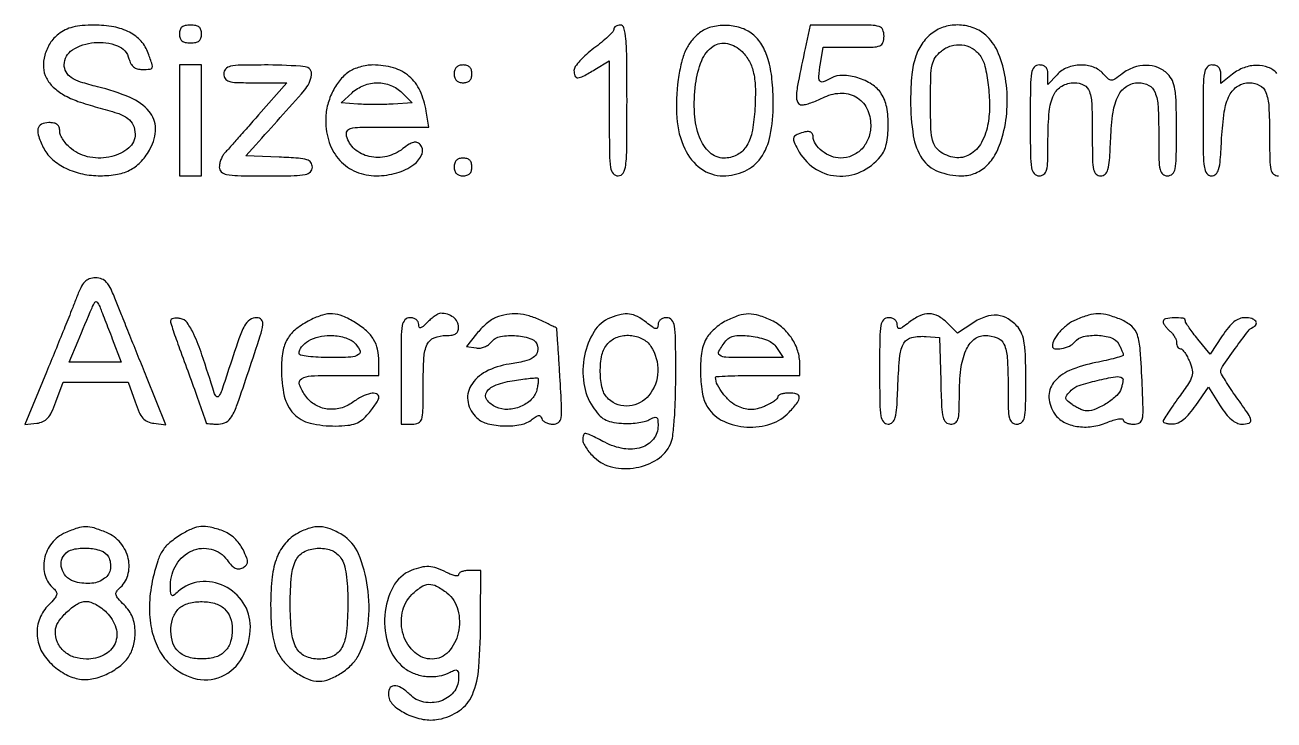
# Model space of a CAD drawing. Extents: x 23 to 201, y 13 to 268.
# Drawn here: x 23.02 to 46.87, y 99.09 to 112.35 of the extents above; entities that cross this region are included whole.
import ezdxf

# ---------------------------------------------------------------- set-up
doc = ezdxf.new("R2010")
doc.units = 0
doc.header["$MEASUREMENT"] = 0

msp = doc.modelspace()

# ---------------------------------------------------------------- linework, layer by layer
for points in [[(23.663605, 112.178569, 0.084157), (23.503601, 112.00205, 0.074866), (23.402734, 111.775566, 0.078632), (23.376144, 111.540409, 0.11223), (23.431544, 111.338562, 0.081112), (23.564728, 111.16455, 0.059216), (23.760721, 111.019425, 0.045187), (24.035123, 110.893991, 0.020913), (24.410483, 110.779264, -0.016027), (24.786724, 110.668276, -0.074896), (24.987755, 110.566559, -0.134208), (25.089721, 110.442012, -0.105191), (25.1262, 110.270538, -0.218667), (25.004034, 110.004553, -0.120529), (24.6785, 109.839283, -0.101618), (24.26431, 109.827957, -0.12345), (23.910909, 109.98614, -0.040774), (23.825619, 110.065281, -0.03972), (23.75348, 110.157873, -0.042533), (23.703681, 110.24958, -0.103479), (23.688, 110.32454, 0.082345), (23.67554, 110.399687, 0.147397), (23.639417, 110.450144, 0.119776), (23.575202, 110.478695, 0.045019), (23.4765, 110.4876, 0.112593), (23.336777, 110.455732, 0.241433), (23.2718, 110.369996, 0.132958), (23.285246, 110.22042, 0.030818), (23.388173, 109.987207, 0.09776), (23.551979, 109.781359, 0.064517), (23.806559, 109.616421, 0.058822), (24.121174, 109.509176, 0.053652), (24.462186, 109.473647, 0.044601), (24.790636, 109.504127, 0.078944), (25.046608, 109.594454, 0.085134), (25.249147, 109.753818, 0.060052), (25.416452, 109.991007, 0.123096), (25.5145, 110.37596, 0.179822), (25.395288, 110.701129, 0.117114), (25.03286, 110.965596, 0.039408), (24.4071, 111.171887, -0.017055), (24.085909, 111.262087, -0.069273), (23.903153, 111.349516, -0.123445), (23.807306, 111.454357, -0.124378), (23.7726, 111.591716, -0.258522), (23.929925, 111.875658, -0.11758), (24.345389, 112.015545, -0.114401), (24.787163, 111.954586, -0.244706), (25.009397, 111.704191, 0.059191), (25.04434, 111.612513, 0.104341), (25.095731, 111.550286, 0.106032), (25.167247, 111.51474, 0.06258), (25.262271, 111.5028, 0.016893), (25.41256, 111.507879, 0.294608), (25.449988, 111.535779, 0.169207), (25.451239, 111.592696, 0.005543), (25.377585, 111.811762, 0.099849), (25.241227, 112.042122, 0.089962), (25.021669, 112.211767, 0.074855), (24.7199, 112.314785, 0.044916), (24.342006, 112.3488, 0.020562), (24.114127, 112.339425, 0.040927), (23.936064, 112.309949, 0.050056), (23.790632, 112.25754, 0.055208)], [(25.9722, 112.1796, 0.07578), (25.984261, 112.100477, 0.149477), (26.019788, 112.04847, 0.124434), (26.083638, 112.019407, 0.044917), (26.1837, 112.0104, 0.044917), (26.283762, 112.019407, 0.124434), (26.347612, 112.04847, 0.149477), (26.383139, 112.100477, 0.07578), (26.3952, 112.1796, 0.07578), (26.383139, 112.258723, 0.149477), (26.347612, 112.31073, 0.124434), (26.283762, 112.339793, 0.044917), (26.1837, 112.3488, 0.044917), (26.083638, 112.339793, 0.124434), (26.019788, 112.31073, 0.149477), (25.984261, 112.258723, 0.07578)], [(34.263, 112.266881, -0.189735), (34.245144, 112.221521, -0.014899), (34.152139, 112.127472, -0.018621), (34.030176, 112.019648, -0.013116), (33.885599, 111.907331, 0.023119), (33.740871, 111.790181, 0.028612), (33.618091, 111.667764, 0.029159), (33.529383, 111.556111, 0.148781), (33.504899, 111.48165, 0.095358), (33.522355, 111.37864, 0.326816), (33.575824, 111.343528, 0.112883), (33.680721, 111.373182, 0.011802), (33.90345, 111.501873), (34.1784, 111.669513), (34.1784, 110.570957, 0.002686), (34.182092, 109.883606, 0.035534), (34.202808, 109.63087, 0.134859), (34.253973, 109.51658, 0.224085), (34.3476, 109.4724, 0.263491), (34.443076, 109.526468, 0.106183), (34.493162, 109.673325, 0.027391), (34.513339, 109.996567, 0.001893), (34.5168, 110.9106, 0.002648), (34.512582, 111.706952, 0.019356), (34.493784, 112.08795, 0.039586), (34.458845, 112.295041, 0.34379), (34.3899, 112.3488, 0.062701), (34.341379, 112.342691, 0.080865), (34.300277, 112.324736, 0.09815), (34.272771, 112.298123, 0.152726)], [(35.901452, 112.198869, 0.052996), (35.744726, 112.041728, 0.062457), (35.634362, 111.863098, 0.050157), (35.555684, 111.632227, 0.021031), (35.494837, 111.309162, 0.053218), (35.46716, 110.576735, 0.092144), (35.618768, 109.988719, 0.125415), (35.927099, 109.611792, 0.160262), (36.350818, 109.4724, 0.10701), (36.767653, 109.562645, 0.134598), (37.07015, 109.81435, 0.104871), (37.250483, 110.240612, 0.04807), (37.308128, 110.844433, 0.024306), (37.284546, 111.320562, 0.047542), (37.211724, 111.692974, 0.061192), (37.088969, 111.975142, 0.093193), (36.913577, 112.175752, 0.092322), (36.682976, 112.296508, 0.068968), (36.399095, 112.342481, 0.070328), (36.11945, 112.309446, 0.106099)], [(37.917529, 111.90465, 0.003187), (37.78442, 111.260921, 0.034524), (37.750424, 110.99783, 0.129563), (37.775151, 110.87471, 0.286175), (37.853286, 110.826, 0.061775), (37.924596, 110.834844, 0.019143), (38.028522, 110.865299, 0.01882), (38.143153, 110.908575, 0.01966), (38.252513, 110.959784, -0.10641), (38.584278, 111.049901, -0.143309), (38.885574, 110.978886, -0.148448), (39.093911, 110.759645, -0.116817), (39.1698, 110.439257, -0.086628), (39.126932, 110.193687, -0.100054), (39.00392, 109.990822, -0.104494), (38.816784, 109.857781, -0.102809), (38.590712, 109.8108, -0.095273), (38.413223, 109.84493, -0.071443), (38.240395, 109.944479, -0.076155), (38.113194, 110.080053, -0.151526), (38.07, 110.219311, 0.152088), (38.050551, 110.281772, 0.2026), (38.000966, 110.313364, 0.105084), (37.914145, 110.309724, 0.028784), (37.782912, 110.267852, 0.072984), (37.716447, 110.230489, 0.225598), (37.693759, 110.185735, 0.112801), (37.707567, 110.117338, 0.013346), (37.77551, 109.976887, 0.123062), (38.085809, 109.624621, 0.130395), (38.518767, 109.469303, 0.128174), (38.977582, 109.547989, 0.116818), (39.358269, 109.841852, 0.120239), (39.467338, 110.07263, 0.047721), (39.504955, 110.423512, 0.047642), (39.474858, 110.7819, 0.100598), (39.371962, 111.039878, 0.105972), (39.191607, 111.218154, 0.067194), (38.922495, 111.342964, 0.068749), (38.638145, 111.389666, 0.12995), (38.41363, 111.336399, -0.031441), (38.259683, 111.266068, -0.337842), (38.197935, 111.284221, -0.188766), (38.176413, 111.365087, -0.011964), (38.210577, 111.612992), (38.261339, 111.9258), (38.842469, 111.9258, 0.005783), (39.213934, 111.930097, 0.081658), (39.344337, 111.954647, 0.2277), (39.403502, 112.015179, 0.081736), (39.4236, 112.1373, 0.097289), (39.399511, 112.25993, 0.22668), (39.331886, 112.321311, 0.068726), (39.179662, 112.344936, 0.004184), (38.717962, 112.3488), (38.012325, 112.3488)], [(40.372541, 112.216764, 0.081018), (40.16582, 112.01523, 0.077384), (40.029895, 111.755384, 0.058029), (39.954489, 111.404303, 0.023915), (39.9312, 110.917671, 0.037712), (39.982799, 110.234524, 0.111842), (40.153266, 109.799589, 0.152229), (40.457262, 109.557575, 0.092821), (40.91212, 109.4724, 0.102467), (41.173163, 109.526464, 0.096869), (41.397244, 109.680286, 0.081796), (41.574557, 109.932446, 0.050781), (41.698281, 110.273345, 0.051431), (41.774675, 110.800549, 0.050853), (41.74235, 111.334309, 0.055058), (41.611689, 111.802571, 0.101163), (41.394389, 112.131538, 0.096468), (41.174564, 112.279698, 0.079543), (40.899611, 112.347557, 0.07928), (40.616351, 112.326267, 0.094723)], [(36.714248, 111.843352, -0.07484), (36.853002, 111.655425, -0.06979), (36.934405, 111.430498, -0.049933), (36.966924, 111.130862, -0.01798), (36.955063, 110.701714, -0.035957), (36.899409, 110.293424, -0.094325), (36.785965, 110.021663, -0.134292), (36.609421, 109.86674, -0.113807), (36.366838, 109.8108, -0.189862), (36.096355, 109.917349, -0.114156), (35.90094, 110.20735, -0.078912), (35.805631, 110.658653, -0.04376), (35.826406, 111.222438, -0.06497), (35.942859, 111.670908, -0.14518), (36.160123, 111.943931, -0.210337), (36.432709, 111.997956, -0.142562)], [(41.252681, 111.772141, -0.101087), (41.349052, 111.564635, -0.027947), (41.412807, 111.209058, -0.02878), (41.437791, 110.819175, -0.043482), (41.410465, 110.480292, -0.080934), (41.283745, 110.108982, -0.140157), (41.058707, 109.876394, -0.167694), (40.775441, 109.821594, -0.127097), (40.4811, 109.943976, -0.104484), (40.390995, 110.047604, -0.082312), (40.34083, 110.187972, -0.038811), (40.317389, 110.418345, -0.005955), (40.3119, 110.879191, -0.005542), (40.317346, 111.370569, -0.046609), (40.342827, 111.59055, -0.09968), (40.402663, 111.729293, -0.071062), (40.518051, 111.853711, -0.096083), (40.703438, 111.952493, -0.102501), (40.90797, 111.971716, -0.1042), (41.100669, 111.908235, -0.102516)], [(26.8182, 111.4182, 0.144025), (26.844864, 111.327553, 0.183046), (26.914464, 111.276105, 0.062264), (27.063428, 111.253577, 0.006433), (27.419112, 111.249), (28.020025, 111.249), (27.482562, 110.63577, -0.000651), (27.269007, 110.392747, -0.000836), (27.071916, 110.169801, -0.000639), (26.906132, 109.983381, -0.007236), (26.83935, 109.910627, 0.060101), (26.79884, 109.85588, 0.037505), (26.764664, 109.783661, 0.037242), (26.741338, 109.706222, 0.054586), (26.7336, 109.635557, 0.206604), (26.771769, 109.547127, 0.144544), (26.8699, 109.497435, 0.04171), (27.083091, 109.476415, 0.003726), (27.6219, 109.4724, 0.003671), (28.164177, 109.476381, 0.042443), (28.375627, 109.497494, 0.149179), (28.472424, 109.547952, 0.201173), (28.5102, 109.638041, 0.160653), (28.480935, 109.726773, 0.162075), (28.40472, 109.7803, 0.056606), (28.243606, 109.809256, 0.006472), (27.874454, 109.828391), (27.238709, 109.8531), (27.430467, 110.0646, 0.004058), (28.358206, 111.10469, 0.142949), (28.494255, 111.396493, 0.431751), (28.370831, 111.55459, 0.023203), (27.6642, 111.5874, 0.003852), (27.145296, 111.583402, 0.045528), (26.9451, 111.56202, 0.160003), (26.853915, 111.510449, 0.186821)], [(29.205341, 111.455364, 0.073491), (29.02852, 111.288067, 0.055397), (28.887203, 111.060478, 0.053558), (28.79517, 110.798617, 0.057804), (28.764, 110.5299, 0.081387), (28.833563, 110.105372, 0.104963), (29.034173, 109.766096, 0.110435), (29.346093, 109.549171, 0.09815), (29.734574, 109.473647, 0.069323), (30.120564, 109.528863, 0.086283), (30.446017, 109.68714, 0.14146), (30.603549, 109.888055, 0.300945), (30.565882, 110.073158, 0.12185), (30.506324, 110.109093, 0.13762), (30.439714, 110.110884, 0.082231), (30.355928, 110.074393, 0.022923), (30.239125, 109.990886, -0.109192), (29.932621, 109.843208, -0.113287), (29.596729, 109.841239, -0.12483), (29.317396, 109.982474, -0.150756), (29.163164, 110.231212, -0.178521), (29.172357, 110.325161, -0.228395), (29.239597, 110.378524, -0.05199), (29.416237, 110.399442, -0.003496), (29.925089, 110.403), (30.731939, 110.403), (30.682436, 110.708048, 0.066874), (30.56496, 111.095453, 0.107864), (30.359125, 111.370259, 0.109141), (30.059455, 111.532264, 0.069658), (29.665617, 111.5874, 0.040869), (29.547765, 111.577751, 0.029002), (29.418306, 111.548615, 0.029435), (29.29714, 111.505997, 0.053538)], [(31.2174, 111.4182, 0.072254), (31.228131, 111.344331, 0.124864), (31.2597, 111.2913, 0.124864), (31.312731, 111.259731, 0.072254), (31.3866, 111.249, 0.072254), (31.460469, 111.259731, 0.124864), (31.5135, 111.2913, 0.124864), (31.545069, 111.344331, 0.072254), (31.5558, 111.4182, 0.072254), (31.545069, 111.492069, 0.124864), (31.5135, 111.5451, 0.124864), (31.460469, 111.576669, 0.072254), (31.3866, 111.5874, 0.072254), (31.312731, 111.576669, 0.124864), (31.2597, 111.5451, 0.124864), (31.228131, 111.492069, 0.072254)], [(42.2154, 110.5299, 0.002827), (42.219131, 109.869941, 0.036854), (42.239934, 109.625738, 0.138781), (42.291194, 109.515268, 0.218517), (42.3846, 109.4724, 0.162077), (42.475973, 109.502818, 0.17449), (42.52754, 109.581084, 0.05424), (42.549513, 109.750867, 0.005082), (42.5538, 110.172676, -0.022473), (42.577556, 110.700955, -0.087109), (42.66266, 111.016221, -0.155126), (42.819342, 111.186024, -0.130169), (43.057146, 111.249, -0.120697), (43.24087, 111.203994, -0.194101), (43.344169, 111.083056, -0.073002), (43.39021, 110.826728, -0.007994), (43.3998, 110.226881, 0.004775), (43.404077, 109.779025, 0.047668), (43.42545, 109.592961, 0.153806), (43.474532, 109.506204, 0.189917), (43.560319, 109.4724, 0.184873), (43.64636, 109.505339, 0.145443), (43.699003, 109.591067, 0.049334), (43.728724, 109.7715, 0.005673), (43.750669, 110.182678, -0.025044), (43.797084, 110.685487, -0.080641), (43.897024, 111.005096, -0.136025), (44.057749, 111.183117, -0.142458), (44.284292, 111.249, -0.125397), (44.479866, 111.199168, -0.177142), (44.597474, 111.06539, -0.079959), (44.65499, 110.796785, -0.012842), (44.6688, 110.25918, 0.004277), (44.672901, 109.779747, 0.048718), (44.694498, 109.591898, 0.166019), (44.746091, 109.505996, 0.177039), (44.838, 109.4724, 0.193568), (44.930485, 109.509598, 0.15568), (44.982021, 109.604588, 0.043488), (45.003267, 109.813595, 0.003595), (45.0072, 110.3607, 0.005592), (45.001558, 110.865228, 0.034085), (44.977993, 111.12487, 0.068523), (44.927994, 111.289125, 0.0885), (44.838, 111.4182, 0.105064), (44.653422, 111.538087, 0.091218), (44.426278, 111.580536, 0.086331), (44.187991, 111.539774, 0.081395), (43.972015, 111.420638, -0.013369), (43.832162, 111.31656, -0.154472), (43.767758, 111.296176, -0.189081), (43.709503, 111.319023, -0.021937), (43.609094, 111.420638, 0.123443), (43.421007, 111.54646, 0.091447), (43.173115, 111.586861, 0.089522), (42.922334, 111.536183, 0.111156), (42.726296, 111.402248), (42.5538, 111.217095), (42.5538, 111.402248, 0.059621), (42.543791, 111.485887, 0.126216), (42.513322, 111.543106, 0.13526), (42.460744, 111.57618, 0.073283), (42.3846, 111.5874, 0.218517), (42.291194, 111.544532, 0.138781), (42.239934, 111.434063, 0.036854), (42.219131, 111.189859, 0.002827)], [(30.22335, 111.05865), (30.4137, 110.8683), (30.051914, 110.842176, -0.010899), (29.89054, 110.834055, -0.007122), (29.704172, 110.8314, -0.007163), (29.522346, 110.834006, -0.01359), (29.376153, 110.842176), (29.062178, 110.8683), (29.267441, 111.05865, -0.049378), (29.37146, 111.137569, -0.044193), (29.492775, 111.197983, -0.044184), (29.622843, 111.236147, -0.049313), (29.752852, 111.249, -0.04802), (29.883628, 111.236411, -0.048164), (30.009464, 111.199109, -0.048719), (30.124514, 111.138948, -0.051604)], [(31.2174, 109.6416, 0.072254), (31.228131, 109.567731, 0.124864), (31.2597, 109.5147, 0.124864), (31.312731, 109.483131, 0.072254), (31.3866, 109.4724, 0.072254), (31.460469, 109.483131, 0.124864), (31.5135, 109.5147, 0.124864), (31.545069, 109.567731, 0.072254), (31.5558, 109.6416, 0.072254), (31.545069, 109.715469, 0.124864), (31.5135, 109.7685, 0.124864), (31.460469, 109.800069, 0.072254), (31.3866, 109.8108, 0.072254), (31.312731, 109.800069, 0.124864), (31.2597, 109.7685, 0.124864), (31.228131, 109.715469, 0.072254)], [(23.998367, 107.124433, -0.00304), (23.912788, 106.906593, -0.000735), (23.768527, 106.547373, -0.000755), (23.601805, 106.135772, -0.00075), (23.433498, 105.723827), (23.02356, 104.724754), (23.248111, 104.750927, 0.075264), (23.367162, 104.783399, 0.106271), (23.455826, 104.84781, 0.073601), (23.531118, 104.961772, 0.021051), (23.612801, 105.1578), (23.752941, 105.5385), (24.373408, 105.5385), (24.993874, 105.5385), (25.125714, 105.1578, 0.020678), (25.203997, 104.958768, 0.077269), (25.276376, 104.845924, 0.111775), (25.364179, 104.782759, 0.07142), (25.486233, 104.750499), (25.714912, 104.723898), (25.343313, 105.638799, -0.000445), (25.186955, 106.024746, -0.000391), (25.024434, 106.427843, -0.000393), (24.878375, 106.791755, -0.001186), (24.779589, 107.04015, 0.012457), (24.666297, 107.30732, 0.068536), (24.582992, 107.439362, 0.126935), (24.492503, 107.50377, 0.092142), (24.370382, 107.526283, 0.081065), (24.251728, 107.50674, 0.12538), (24.164977, 107.450586, 0.077601), (24.089443, 107.338255, 0.01721)], [(24.690091, 106.36335), (24.863023, 105.9192), (24.364869, 105.9192), (23.866714, 105.9192), (24.035886, 106.32105, -0.000661), (24.303132, 106.953528, -0.040906), (24.359716, 107.061457, -0.515794), (24.401166, 107.063687, -0.075243), (24.451195, 106.9767, -0.000065), (24.487422, 106.883742, -0.000015), (24.548581, 106.726733, -0.000015), (24.619047, 106.545802, -0.000015)], [(28.4679, 106.719841, 0.04835), (28.200992, 106.550035, 0.094013), (28.03504, 106.360857, 0.09074), (27.946433, 106.119338, 0.042687), (27.918, 105.786908, 0.054381), (27.974675, 105.267362, 0.137378), (28.152157, 104.934902, 0.144314), (28.469823, 104.752705, 0.062419), (28.959121, 104.698952, 0.021077), (29.189435, 104.712189, 0.066422), (29.339685, 104.747718, 0.081168), (29.458454, 104.816803, 0.04293), (29.580575, 104.93632, 0.015751), (29.656628, 105.030586, 0.019679), (29.720854, 105.122869, 0.018257), (29.768038, 105.203005, 0.124548), (29.7792, 105.247118, 0.31849), (29.733857, 105.311081, 0.133471), (29.622834, 105.319099, 0.071476), (29.458514, 105.261714, 0.039506), (29.277755, 105.148974, -0.095278), (29.047638, 105.038762, -0.097532), (28.795024, 105.023023, -0.100346), (28.561033, 105.103759, -0.107287), (28.383405, 105.267923, -0.058954), (28.265905, 105.486503, -0.361224), (28.303019, 105.599326, -0.131255), (28.485016, 105.655363, -0.009418), (29.0178, 105.6654), (29.7792, 105.6654), (29.7792, 105.924762, 0.051817), (29.754427, 106.163159, 0.084539), (29.680003, 106.351811, 0.078748), (29.542885, 106.514073, 0.039631), (29.326134, 106.673039, 0.037765), (29.090656, 106.795058, 0.087248), (28.897249, 106.840044, 0.089734), (28.70352, 106.815797, 0.041646)], [(30.7098, 106.6806, -0.01365), (30.622267, 106.59772, -0.122057), (30.57585, 106.573088, -0.380202), (30.550082, 106.586557, -0.090869), (30.5406, 106.6383, 0.130775), (30.527639, 106.687009, 0.10214), (30.49125, 106.728188, 0.08892), (30.436492, 106.755736, 0.072314), (30.3714, 106.7652, 0.212584), (30.278223, 106.723709, 0.142907), (30.226875, 106.61715, 0.038318), (30.205975, 106.381739, 0.002988), (30.2022, 105.75), (30.2022, 104.7348), (30.4137, 104.7348, 0.102194), (30.536411, 104.760145, 0.225362), (30.598041, 104.830398, 0.065452), (30.621437, 104.989412, 0.003841), (30.6252, 105.47928, -0.014111), (30.640067, 106.005969, -0.094841), (30.703349, 106.25848, -0.192016), (30.835105, 106.382886, -0.094605), (31.06512, 106.4268, 0.035721), (31.178867, 106.434937, 0.113399), (31.249567, 106.462249, 0.156116), (31.288418, 106.511635, 0.089448), (31.302, 106.586949, 0.128078), (31.275637, 106.688178, 0.103021), (31.20165, 106.773415, 0.090126), (31.089977, 106.830262, 0.0729), (30.956681, 106.8498, 0.12579), (30.916213, 106.839455, 0.025079), (30.852116, 106.800098, 0.025079), (30.780276, 106.745374, 0.021072)], [(32.011635, 106.766886, 0.056516), (31.92982, 106.722519, 0.023316), (31.829837, 106.645491, 0.02271), (31.729237, 106.55206, 0.027102), (31.643639, 106.454999), (31.454309, 106.2153), (31.638818, 106.187367, 0.073217), (31.716962, 106.187048, 0.057335), (31.799076, 106.208597, 0.058325), (31.872603, 106.247598, 0.083999), (31.925281, 106.298864, -0.193907), (32.100397, 106.407768, -0.064085), (32.408716, 106.421746, -0.066384), (32.697951, 106.358505, -0.264765), (32.811244, 106.225437, -0.135918), (32.800656, 106.09743, -0.164667), (32.725371, 106.004162, -0.085075), (32.562493, 105.936153, -0.01924), (32.266858, 105.880116, 0.082708), (31.821964, 105.735693, 0.138437), (31.537289, 105.468325, 0.186217), (31.481543, 105.150061, 0.161511), (31.649318, 104.853662, 0.124703), (31.859414, 104.742316, 0.053665), (32.176042, 104.700281, 0.053677), (32.494062, 104.726574, 0.125757), (32.708335, 104.827434, -0.024037), (32.7826, 104.882967, -0.131017), (32.829613, 104.899252, -0.240688), (32.862805, 104.885239, -0.093841), (32.887908, 104.84055, 0.13334), (32.915004, 104.800062, 0.066461), (32.966889, 104.765832, 0.058732), (33.034051, 104.742593, 0.053852), (33.1068, 104.734691, 0.16332), (33.20828, 104.768679, 0.198196), (33.258825, 104.854451, 0.047351), (33.267967, 105.050669, 0.002817), (33.236063, 105.644141, 0.000896), (33.214668, 105.993696, 0.001464), (33.195135, 106.289898, 0.000148), (33.176822, 106.554594, 0.155264), (33.172613, 106.565211, 0.105354), (33.163863, 106.572219, 0.000797), (33.081443, 106.613448, 0.002925), (32.986435, 106.660093, 0.001867), (32.875464, 106.713261, 0.040047), (32.646462, 106.800247, 0.055297), (32.430004, 106.837956, 0.058531), (32.220327, 106.826427, 0.053083)], [(34.200085, 106.762761, 0.159269), (33.888349, 106.501175, 0.090579), (33.705756, 106.03879, 0.084869), (33.691985, 105.511289, 0.112548), (33.863912, 105.064561, 0.032601), (33.980191, 104.913716, 0.082301), (34.087221, 104.826337, 0.081078), (34.217708, 104.777424, 0.030967), (34.410579, 104.751244, 0.026009), (34.558592, 104.748135, 0.023658), (34.71093, 104.760091, 0.02438), (34.846111, 104.783904, 0.067169), (34.936568, 104.81767, -0.026393), (35.034488, 104.863605, -0.24504), (35.079545, 104.859322, -0.22941), (35.103691, 104.819441, -0.023353), (35.109, 104.705835, -0.167556), (35.020688, 104.449704, -0.151986), (34.78981, 104.290024, -0.117008), (34.455363, 104.26642, -0.079665), (34.09201, 104.387433, 0.004459), (33.818302, 104.527008, 0.087974), (33.728141, 104.553634, 0.354945), (33.685498, 104.526272, 0.079708), (33.6708, 104.43466, 0.113865), (33.685623, 104.370416, 0.03274), (33.736557, 104.281243, 0.031112), (33.80898, 104.185305, 0.028648), (33.894654, 104.09626, 0.134107), (34.245845, 103.913075, 0.097398), (34.688752, 103.904225, 0.099062), (35.095726, 104.062863, 0.144521), (35.34633, 104.351736, 0.075962), (35.388998, 104.502448, 0.011927), (35.420018, 104.810345, 0.011958), (35.440698, 105.202831, 0.007182), (35.4474, 105.669381, 0.002695), (35.443705, 106.354905, 0.035619), (35.422984, 106.607073, 0.135118), (35.371813, 106.721107, 0.22372), (35.2782, 106.7652, 0.071968), (35.211497, 106.755549, 0.095021), (35.157048, 106.72742, 0.107981), (35.121638, 106.684458, 0.119112), (35.109, 106.63216, -0.097709), (35.097544, 106.574095, -0.356195), (35.066839, 106.557447, -0.109252), (35.00838, 106.58252, -0.010926), (34.886091, 106.67446, 0.043783), (34.715469, 106.786004, 0.091121), (34.564647, 106.834275, 0.088414), (34.403544, 106.826479, 0.039405)], [(36.407296, 106.705999, 0.039781), (36.296797, 106.639476, 0.029127), (36.185409, 106.549464, 0.029674), (36.089377, 106.451132, 0.055939), (36.026596, 106.359851, 0.091836), (35.939219, 106.084761, 0.037873), (35.920121, 105.692805, 0.037736), (35.959918, 105.305767, 0.100875), (36.062021, 105.049366, 0.140151), (36.362781, 104.789666, 0.095025), (36.804674, 104.679512, 0.093128), (37.264089, 104.739997, 0.127373), (37.61389, 104.964211, 0.020268), (37.771406, 105.148631, 0.174663), (37.804974, 105.249753, 0.339605), (37.757103, 105.308938, 0.059051), (37.6047, 105.327, 0.033389), (37.523686, 105.321584, 0.051165), (37.455328, 105.305164, 0.066329), (37.408198, 105.281196, 0.246807), (37.3932, 105.252664, -0.208074), (37.377892, 105.217472, -0.033695), (37.318646, 105.169283, -0.032352), (37.236601, 105.11889, -0.023358), (37.1394, 105.0732, -0.032326), (37.001993, 105.026431, -0.063657), (36.887878, 105.010781, -0.065159), (36.775247, 105.024474, -0.035411), (36.642774, 105.068654, -0.082539), (36.495448, 105.160488, -0.047045), (36.351335, 105.313743, -0.047506), (36.243041, 105.484305, -0.118237), (36.2088, 105.627081, -0.397762), (36.223471, 105.642605, -0.002213), (36.444887, 105.654144, -0.007442), (36.704327, 105.662646, -0.004469), (37.0125, 105.6654), (37.8162, 105.6654), (37.8162, 105.881101, 0.076358), (37.777996, 106.129804, 0.067574), (37.666335, 106.367121, 0.06684), (37.493998, 106.56835, 0.071632), (37.278391, 106.711492, 0.034288), (37.03467, 106.807291, 0.078228), (36.839794, 106.83671, 0.078878), (36.646311, 106.804743, 0.035318)], [(39.900309, 106.67446, -0.010926), (39.77802, 106.58252, -0.109252), (39.719561, 106.557447, -0.356195), (39.688856, 106.574095, -0.097709), (39.6774, 106.63216, 0.119112), (39.664762, 106.684458, 0.107981), (39.629352, 106.72742, 0.095021), (39.574903, 106.755549, 0.071968), (39.5082, 106.7652, 0.212584), (39.415023, 106.723709, 0.142907), (39.363675, 106.61715, 0.038318), (39.342775, 106.381739, 0.002988), (39.339, 105.75, 0.00315), (39.342895, 105.131795, 0.036134), (39.3635, 104.889494, 0.127105), (39.412134, 104.777573, 0.230986), (39.499782, 104.7348, 0.193594), (39.586451, 104.769664, 0.141399), (39.639007, 104.86041, 0.046315), (39.668322, 105.052493, 0.005058), (39.690132, 105.499339, -0.014225), (39.726624, 106.042334, -0.110205), (39.804949, 106.282641, -0.210558), (39.955353, 106.390276, -0.073309), (40.2273, 106.40654), (40.4811, 106.3845), (40.505314, 105.55965, 0.004318), (40.524107, 105.065082, 0.045076), (40.551764, 104.86404, 0.147589), (40.605097, 104.770862, 0.191769), (40.695664, 104.7348, 0.140571), (40.783708, 104.760052, 0.182004), (40.834292, 104.826301, 0.065646), (40.857009, 104.966239, 0.007458), (40.8618, 105.287417, -0.029327), (40.890978, 105.784454, -0.071666), (40.985133, 106.137874, -0.114377), (41.139679, 106.349298, -0.179857), (41.348163, 106.4268, -0.092771), (41.581029, 106.383219, -0.192932), (41.713825, 106.259207, -0.095774), (41.777487, 106.007205, -0.014121), (41.7924, 105.47928, 0.004638), (41.796586, 105.02803, 0.051276), (41.818357, 104.84901, 0.170232), (41.869946, 104.766854, 0.169819), (41.9616, 104.7348, 0.185299), (42.053796, 104.770183, 0.16096), (42.105373, 104.860528, 0.046006), (42.126787, 105.058771, 0.003914), (42.1308, 105.571428, 0.007079), (42.124565, 106.011857, 0.02926), (42.101484, 106.277037, 0.049862), (42.057273, 106.453893, 0.089655), (41.98275, 106.58302, 0.081752), (41.795799, 106.742217, 0.112878), (41.587111, 106.810782, 0.106078), (41.359588, 106.783642, 0.065821), (41.117793, 106.66338), (40.828121, 106.46817), (40.637306, 106.658985, 0.067851), (40.460931, 106.793039, 0.123983), (40.287693, 106.840555, 0.116575), (40.105179, 106.801442, 0.055884)], [(43.089211, 106.726473, 0.058183), (42.924717, 106.630857, 0.050007), (42.777224, 106.495449, 0.053297), (42.672072, 106.348679, 0.129512), (42.6384, 106.220862, 0.383215), (42.682298, 106.171997, 0.073055), (42.812417, 106.177057, 0.059921), (42.961755, 106.223977, 0.113978), (43.0614, 106.2999, -0.163892), (43.230695, 106.404437, -0.068063), (43.501739, 106.429544, -0.069084), (43.763829, 106.381445, -0.192307), (43.904423, 106.263162, -0.010188), (43.937958, 106.197311, -0.012707), (43.966274, 106.134783, -0.01099), (43.98738, 106.081608, -0.089201), (43.992, 106.055919, -0.329934), (43.97685, 106.035459, -0.005847), (43.837461, 105.99472, -0.012125), (43.667598, 105.951634, -0.007476), (43.46591, 105.908813, 0.051003), (42.965601, 105.756143, 0.12566), (42.66169, 105.526018, 0.186568), (42.572397, 105.241185, 0.13733), (42.683132, 104.926201, 0.119287), (42.855497, 104.774312, 0.081636), (43.104033, 104.691407, 0.073146), (43.393035, 104.687642, 0.065788), (43.682224, 104.765934, -0.020884), (43.801064, 104.809855, -0.038745), (43.901003, 104.833762, -0.053789), (43.971065, 104.83726, -0.397443), (43.992, 104.815083, 0.222976), (44.006422, 104.78435, 0.076419), (44.049673, 104.758383, 0.05812), (44.113153, 104.740674, 0.039006), (44.188334, 104.7348, 0.117705), (44.299504, 104.761338, 0.224344), (44.354681, 104.832322, 0.061723), (44.370136, 104.992692, 0.003758), (44.353379, 105.47505, 0.006536), (44.31592, 106.151562, 0.060925), (44.260796, 106.438056, 0.136882), (44.151944, 106.60281, 0.079941), (43.949406, 106.728475, 0.029987), (43.7063, 106.81333, 0.06966), (43.51545, 106.839596, 0.070614), (43.326321, 106.812303, 0.031508)], [(25.803, 106.70644, 0.074095), (25.809944, 106.659841, 0.004184), (25.853753, 106.520298, 0.006346), (25.909593, 106.354723, 0.004606), (25.975778, 106.171806, -0.001602), (26.152845, 105.691477, -0.001831), (26.319034, 105.230936, -0.000332), (26.472975, 104.798487, -0.085538), (26.4798, 104.758882, 0.374016), (26.488142, 104.74929, 0.009541), (26.549602, 104.741874, 0.015744), (26.626315, 104.736533, 0.009508), (26.717423, 104.7348, 0.127184), (26.864396, 104.7728, 0.137741), (26.969337, 104.876567, 0.04498), (27.075346, 105.109335, 0.003584), (27.295001, 105.75, 0.002178), (27.515554, 106.418287, 0.04115), (27.566262, 106.632763, 0.2247), (27.538483, 106.725129, 0.212252), (27.448341, 106.7652, 0.151709), (27.315952, 106.724084, 0.121037), (27.216036, 106.611908, 0.039431), (27.109195, 106.364687, 0.003417), (26.89175, 105.71348, -0.004604), (26.77921, 105.37909, -0.064345), (26.722658, 105.265623, -0.475297), (26.678938, 105.261566, -0.119125), (26.636365, 105.33278, 0.005217), (26.402437, 106.057761, 0.026818), (26.247351, 106.450399, 0.050425), (26.118092, 106.670723, 0.200995), (25.986773, 106.749934, 0.035938), (25.916363, 106.755169, 0.058759), (25.856983, 106.748309, 0.083069), (25.816737, 106.731381, 0.257176)], [(44.7534, 106.690959, 0.117955), (44.761939, 106.655267, 0.036411), (44.790677, 106.607589, 0.034151), (44.831735, 106.557178, 0.031583), (44.8803, 106.5114, -0.048188), (44.928856, 106.462491, -0.041499), (44.969923, 106.402785, -0.04354), (44.998082, 106.341797, -0.086594), (45.0072, 106.289541, 0.06192), (45.01274, 106.244979, 0.080278), (45.029036, 106.207234, 0.097842), (45.053186, 106.18197, 0.154431), (45.081536, 106.173, -0.207112), (45.11668, 106.15779, -0.034101), (45.164593, 106.099229, -0.032623), (45.214629, 106.018043, -0.023605), (45.259897, 105.921863, -0.049883), (45.307212, 105.765035, -0.122193), (45.301249, 105.645505, -0.074381), (45.236423, 105.508347, -0.010806), (45.05866, 105.254879, 0.005571), (44.94169, 105.091754, 0.008235), (44.84307, 104.945877, 0.00436), (44.763258, 104.821162, 0.141065), (44.7534, 104.786916, 0.287149), (44.765861, 104.767007, 0.050245), (44.809315, 104.751052, 0.041235), (44.870806, 104.740556, 0.025881), (44.94375, 104.738011, 0.108935), (45.041591, 104.76132, 0.058219), (45.146931, 104.828424, 0.045558), (45.258468, 104.937569, 0.024892), (45.375213, 105.089427), (45.616326, 105.437632), (45.840513, 105.086825, 0.024248), (45.952235, 104.929379, 0.050543), (46.056474, 104.82115, 0.067527), (46.156495, 104.757276, 0.107986), (46.25505, 104.735409, 0.070528), (46.391606, 104.754322, 0.391792), (46.426704, 104.812146, 0.100185), (46.377268, 104.928747, 0.005572), (46.1493, 105.253642, -0.007241), (46.035862, 105.416465, -0.010297), (45.940179, 105.564621, -0.006655), (45.864779, 105.690541, -0.13232), (45.8532, 105.733529, -0.152425), (45.884018, 105.832273, -0.004977), (46.125998, 106.174837, -0.005569), (46.37294, 106.50923, -0.128958), (46.465219, 106.5819, 0.160915), (46.525271, 106.635606, 0.307429), (46.520664, 106.697343, 0.158715), (46.443649, 106.748353, 0.06765), (46.3197, 106.7652, 0.09081), (46.20896, 106.74492, 0.076478), (46.105053, 106.686128, 0.056238), (45.998981, 106.581211, 0.023482), (45.880046, 106.418622), (45.650691, 106.072043), (45.415821, 106.355172, -0.009769), (45.325692, 106.468244, -0.013338), (45.249276, 106.573769, -0.010139), (45.190321, 106.663794, -0.13167), (45.178676, 106.70175, 0.362061), (45.132027, 106.753812, 0.042726), (44.964828, 106.763861, 0.042595), (44.798077, 106.745359, 0.358004)], [(29.307857, 106.293857, -0.073415), (29.416027, 106.148218, -0.393552), (29.393041, 106.060974, -0.129463), (29.242074, 106.01331, -0.012082), (28.8486, 106.0038, -0.012456), (28.621558, 106.009457, -0.020518), (28.430359, 106.026876, -0.015665), (28.281918, 106.051321, -0.358316), (28.2564, 106.082357, -0.177468), (28.302831, 106.209053, -0.085567), (28.437185, 106.32165, -0.070878), (28.630626, 106.400101, -0.061017), (28.8486, 106.4268, -0.035266), (28.985158, 106.417156, -0.035206), (29.119084, 106.388417, -0.037655), (29.233393, 106.345775, -0.088499)], [(34.97237, 106.218277, -0.154897), (35.105977, 105.740521, -0.162084), (34.935886, 105.283146, -0.202291), (34.561383, 105.081369, -0.210676), (34.163911, 105.213212, -0.150309), (34.047361, 105.409045, -0.056204), (34.00668, 105.729761, -0.056005), (34.038771, 106.056135, -0.132176), (34.149212, 106.272089, -0.125656), (34.336178, 106.395985, -0.100463), (34.57646, 106.428616, -0.101458), (34.808466, 106.365029, -0.130999)], [(37.372624, 106.19415), (37.498438, 106.0038), (36.848626, 106.0038, -0.006371), (36.405081, 106.009452, -0.151463), (36.288196, 106.048982, -0.387964), (36.271577, 106.129375, -0.030835), (36.404912, 106.325124, -0.206169), (36.575839, 106.419512, -0.058171), (36.886916, 106.413814, -0.057696), (37.197511, 106.334575, -0.156689)], [(43.951429, 105.417048, -0.127739), (43.86573, 105.280791, -0.044579), (43.682144, 105.136487, -0.044757), (43.470829, 105.024422, -0.099869), (43.293271, 104.9886, -0.074849), (43.23778, 104.996954, -0.0281), (43.163861, 105.024358, -0.027081), (43.085434, 105.063739, -0.029603), (43.01412, 105.110329, -0.021838), (42.917882, 105.1884, -0.198128), (42.894627, 105.236009, -0.192249), (42.911331, 105.286985, -0.020405), (42.996974, 105.381282, -0.122717), (43.14762, 105.47332, -0.018344), (43.492638, 105.567894, -0.015627), (43.844818, 105.639139, -0.186366), (43.978575, 105.612004, -0.268289), (43.987011, 105.595716, -0.02301), (43.982511, 105.547124, -0.025498), (43.970802, 105.48602, -0.016755)], [(32.793736, 105.383949, -0.140534), (32.688588, 105.202475, -0.092929), (32.485898, 105.069364, -0.089563), (32.2413, 105.015408, -0.117027), (32.017288, 105.059544, -0.122198), (31.842922, 105.19789, -0.325354), (31.838753, 105.347899, -0.161281), (32.018363, 105.484346, -0.044374), (32.367681, 105.570264, -0.00604), (32.528917, 105.593052, -0.009125), (32.669844, 105.608628, -0.004554), (32.788671, 105.618479, -0.176863), (32.81381, 105.611346, -0.242162), (32.823515, 105.592193, -0.020476), (32.820829, 105.535198, -0.023569), (32.81115, 105.464037, -0.015901)], [(23.793106, 102.662602, 0.123954), (23.536104, 102.464525, 0.115796), (23.395482, 102.163445, 0.12273), (23.407536, 101.845172, 0.150107), (23.570044, 101.597177, -0.090054), (23.621375, 101.536043, -0.205055), (23.628117, 101.477323, -0.107193), (23.588273, 101.405035, -0.01702), (23.477143, 101.286071, 0.101093), (23.306043, 101.027123, 0.105779), (23.253862, 100.726064, 0.103337), (23.329312, 100.424416, 0.092361), (23.521089, 100.164261, 0.054263), (23.777924, 99.971861, 0.086011), (24.034282, 99.874511, 0.091047), (24.297719, 99.871948, 0.067904), (24.575262, 99.960078, 0.049045), (24.826902, 100.111287, 0.083192), (24.996773, 100.287982, 0.088312), (25.093445, 100.502415, 0.061922), (25.1262, 100.765888, 0.041278), (25.113604, 100.918205, 0.055611), (25.075918, 101.051198, 0.056205), (25.010244, 101.171549, 0.043422), (24.914057, 101.286071, -0.01702), (24.802927, 101.405035, -0.107193), (24.763083, 101.477323, -0.205055), (24.769825, 101.536043, -0.090054), (24.821156, 101.597177, 0.149552), (24.986533, 101.848954, 0.127315), (24.996419, 102.167804, 0.118883), (24.847989, 102.468204, 0.120437), (24.579555, 102.666192, 0.021721), (24.342449, 102.753373, 0.07853), (24.183945, 102.777681, 0.079196), (24.026371, 102.751827, 0.022326)], [(26.0145, 102.633194, 0.03268), (25.789525, 102.474579, 0.078289), (25.652999, 102.323579, 0.067547), (25.558225, 102.124315, 0.019707), (25.467558, 101.796273, 0.044592), (25.400494, 101.324202, 0.056545), (25.427316, 100.884867, 0.062675), (25.545576, 100.501385, 0.080513), (25.749092, 100.194114, 0.135906), (26.243435, 99.887642, 0.174476), (26.773727, 99.919854, 0.167806), (27.176372, 100.286515, 0.125559), (27.3258, 100.872183, 0.144983), (27.191617, 101.32521, 0.136118), (26.829695, 101.645405, 0.140824), (26.364604, 101.727119, 0.158196), (25.95105, 101.542597, -0.019492), (25.860668, 101.467317, -0.349544), (25.825361, 101.467918, -0.214224), (25.80592, 101.507239, -0.009274), (25.803, 101.664679, -0.138815), (25.914323, 102.057928, -0.151668), (26.212509, 102.318413, -0.16939), (26.580017, 102.348388, -0.173463), (26.882156, 102.142692, 0.028979), (26.967307, 102.038995, 0.091989), (27.038895, 101.985485, 0.13804), (27.107427, 101.972725, 0.105372), (27.180644, 101.995393, 0.066741), (27.250698, 102.047932, 0.196859), (27.273973, 102.102184, 0.104567), (27.258821, 102.180195, 0.012699), (27.186341, 102.340075, 0.049305), (27.115495, 102.455744, 0.044339), (27.021057, 102.559859, 0.045228), (26.911988, 102.643652, 0.057377), (26.797685, 102.698875, 0.02812), (26.557616, 102.767701, 0.076812), (26.381933, 102.779958, 0.081675), (26.217066, 102.738447, 0.034793)], [(28.236313, 102.656568, 0.090468), (27.995682, 102.462938, 0.085926), (27.833701, 102.19353, 0.064697), (27.742166, 101.820608, 0.027877), (27.713592, 101.3085, 0.012611), (27.721825, 100.982127, 0.025489), (27.74785, 100.726369, 0.032285), (27.79277, 100.522549, 0.052211), (27.859528, 100.358182, 0.070249), (28.00137, 100.163803, 0.050468), (28.207351, 99.990559, 0.051876), (28.434119, 99.868209, 0.098092), (28.6371, 99.828, 0.096947), (28.835449, 99.866823, 0.049519), (29.060748, 99.985706, 0.048881), (29.263694, 100.150553, 0.078583), (29.395473, 100.329746, 0.091864), (29.574428, 100.920721, 0.062187), (29.56498, 101.626219, 0.065333), (29.391155, 102.259006, 0.157454), (29.07794, 102.62274, 0.042944), (28.851168, 102.735577, 0.084123), (28.654385, 102.777113, 0.086666), (28.458811, 102.751001, 0.047915)], [(24.61532, 102.202929, -0.162285), (24.653963, 101.977311, -0.193301), (24.544791, 101.792692, -0.142346), (24.302181, 101.69801, -0.083997), (23.989739, 101.722525, -0.11677), (23.837511, 101.801466, -0.118122), (23.737616, 101.939994, -0.126569), (23.71529, 102.100973, -0.145701), (23.775969, 102.24316, -0.166529), (23.943089, 102.345172, -0.066575), (24.213825, 102.368257, -0.067406), (24.475986, 102.319873, -0.192913)], [(29.055303, 102.177976, -0.080284), (29.115638, 102.053325, -0.035074), (29.155927, 101.873531, -0.026235), (29.179658, 101.631822, -0.011353), (29.187, 101.3085, -0.022862), (29.162587, 100.774868, -0.097327), (29.073114, 100.470012, -0.167063), (28.903937, 100.30915, -0.107698), (28.6371, 100.251, -0.107698), (28.370263, 100.30915, -0.167063), (28.201086, 100.470012, -0.097327), (28.111613, 100.774868, -0.022862), (28.0872, 101.3085, -0.022862), (28.111613, 101.842132, -0.097327), (28.201086, 102.146988, -0.167063), (28.370263, 102.30785, -0.107698), (28.6371, 102.366, -0.040257), (28.774681, 102.354905, -0.065489), (28.886759, 102.321248, -0.072266), (28.978539, 102.262834, -0.062255)], [(30.397482, 101.942188, 0.176821), (30.049737, 101.629137, 0.104149), (29.893201, 101.085336, 0.099356), (29.966658, 100.502307, 0.146251), (30.262033, 100.083123, 0.078273), (30.458129, 99.973361, 0.065014), (30.69148, 99.920145, 0.065394), (30.929269, 99.928764, 0.08132), (31.138362, 100.000177, -0.032053), (31.229205, 100.041544, -0.256481), (31.273178, 100.035396, -0.212937), (31.296785, 99.993206, -0.022637), (31.302, 99.878074, -0.177921), (31.206679, 99.618677, -0.138593), (30.955376, 99.450033, -0.129075), (30.638206, 99.431334, -0.147955), (30.3714, 99.5742, 0.055388), (30.207766, 99.705106, 0.155203), (30.06741, 99.741862, 0.279182), (29.982774, 99.684414, 0.14374), (29.963666, 99.55305, 0.17847), (30.065006, 99.365009, 0.070841), (30.313827, 99.201337, 0.065778), (30.625824, 99.101734, 0.091025), (30.918942, 99.102876, 0.104443), (31.320084, 99.269447, 0.144615), (31.564163, 99.570139, 0.081024), (31.688472, 100.09416, 0.017252), (31.722982, 101.03355), (31.725, 101.943), (31.5135, 101.943, 0.035808), (31.432497, 101.937191, 0.054233), (31.364128, 101.919623, 0.070945), (31.317259, 101.893924, 0.236148), (31.302, 101.863417, -0.368225), (31.284097, 101.842404, -0.084503), (31.233659, 101.842862, -0.050261), (31.158628, 101.864285, -0.02557), (31.06935, 101.905196, 0.034505), (30.886904, 101.984891, 0.072087), (30.735293, 102.015455, 0.073162), (30.582691, 102.00152, 0.036465)], [(31.079091, 101.51386, -0.165848), (31.289219, 101.190019, -0.117431), (31.294931, 100.753221, -0.128948), (31.106804, 100.389374, -0.21239), (30.795743, 100.251, -0.184575), (30.463662, 100.377911, -0.13502), (30.24788, 100.712867, -0.124728), (30.22445, 101.133054, -0.149327), (30.409855, 101.481545, -0.044955), (30.586177, 101.628723, -0.140272), (30.731178, 101.6779, -0.137255), (30.882196, 101.643406, -0.042314)], [(24.580145, 101.143145, -0.120907), (24.758501, 100.848786, -0.179666), (24.743167, 100.550923, -0.176546), (24.536203, 100.33162, -0.116737), (24.1956, 100.251, -0.07987), (23.958805, 100.289068, -0.103234), (23.768735, 100.399044, -0.109936), (23.646589, 100.569589, -0.100974), (23.6034, 100.781269, -0.148745), (23.654775, 100.950145, -0.053616), (23.817818, 101.14459, -0.053581), (24.019922, 101.301065, -0.138823), (24.1956, 101.3508, -0.0875), (24.278107, 101.33625, -0.036522), (24.381528, 101.289801, -0.03471), (24.487631, 101.22261, -0.037888)], [(26.832689, 101.210788, -0.125524), (26.941418, 101.046803, -0.079541), (26.982017, 100.819834, -0.078016), (26.9498, 100.586936, -0.11105), (26.847388, 100.405711, -0.135624), (26.672513, 100.294697, -0.069991), (26.414576, 100.254057, -0.06903), (26.150731, 100.286225, -0.119667), (25.957711, 100.391012, -0.125524), (25.848982, 100.554997, -0.079541), (25.808383, 100.781966, -0.078016), (25.8406, 101.014864, -0.11105), (25.943012, 101.196089, -0.135624), (26.117887, 101.307103, -0.069991), (26.375824, 101.347743, -0.06903), (26.639669, 101.315575, -0.119667)]]:
    msp.add_lwpolyline(points, format="xyb", close=True)
msp.add_lwpolyline([(25.9722, 110.5299), (25.9722, 109.4724), (26.1837, 109.4724), (26.3952, 109.4724), (26.3952, 110.5299), (26.3952, 111.5874), (26.1837, 111.5874), (25.9722, 111.5874)], close=True)
msp.add_lwpolyline([(46.925904, 111.423368, 0.124672), (46.758657, 111.541418, 0.095255), (46.537342, 111.580921, 0.085964), (46.296897, 111.53597, 0.077706), (46.076109, 111.41206), (45.8532, 111.236719), (45.8532, 111.41206, 0.066969), (45.842758, 111.489672, 0.12568), (45.811641, 111.544332, 0.129042), (45.758795, 111.576482, 0.072599), (45.684, 111.5874, 0.218517), (45.590594, 111.544532, 0.138781), (45.539334, 111.434063, 0.036854), (45.518531, 111.189859, 0.002827), (45.5148, 110.5299, 0.003026), (45.518685, 109.887963, 0.034202), (45.539122, 109.63458, 0.118825), (45.586896, 109.51682, 0.241766), (45.673391, 109.4724, 0.190744), (45.758376, 109.506045, 0.138286), (45.811432, 109.594146, 0.047957), (45.84326, 109.778041, 0.005775), (45.869599, 110.189091, -0.023605), (45.920081, 110.69406, -0.079318), (46.019591, 111.009979, -0.136277), (46.177078, 111.18443, -0.142344), (46.399292, 111.249, -0.125397), (46.594866, 111.199168, -0.177142), (46.712474, 111.06539, -0.079959), (46.76999, 110.796785, -0.012842), (46.7838, 110.25918, 0.004277), (46.787901, 109.779747, 0.048718), (46.809498, 109.591898, 0.166019), (46.861091, 109.505996, 0.177039), (46.953, 109.4724, 0.162077)], format="xyb")

doc.saveas('drawing.dxf')
